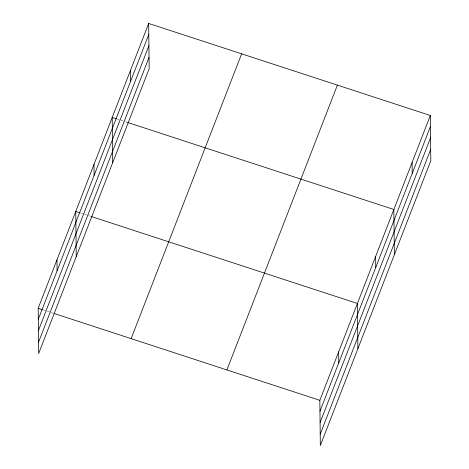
<?xml version="1.0" encoding="UTF-8"?>
<svg xmlns="http://www.w3.org/2000/svg" width="469" height="469" viewBox="0 0 469 469"><rect width="100%" height="100%" fill="white"/><g stroke="black" fill="none" stroke-linecap="round" stroke-linejoin="round"><path stroke-width="0.35" stroke-dasharray="2.35 1.76" d="M117.074 119.026L120.545 120.158M121.237 120.386L124.707 121.518M125.399 121.747L127.48 122.427M80.615 213.02L90.324 216.191M43.048 309.857L46.519 310.988M47.211 311.217L53.454 313.257"/><path stroke-width="0.7" d="M148.679 23.45L149.154 68.685L38.669 353.509L38.194 308.268L148.679 23.45L430.331 115.491L430.806 160.732L320.321 445.55L319.846 400.315L430.331 115.491M38.311 319.237L148.79 34.413M38.429 330.545L148.913 45.722M38.552 342.194L149.031 57.376M131.138 338.641L241.623 53.824M226.902 369.941L337.387 85.118M319.964 411.278L430.448 126.46M320.081 422.587L430.565 137.769M320.204 434.241L430.689 149.418M116.382 118.804L112.22 117.443L112.695 162.679M127.48 122.427L393.872 209.485L394.347 254.72M79.923 212.791L75.761 211.431L76.236 256.666M91.021 216.42L357.413 303.472L357.888 348.713M38.194 308.268L42.357 309.628M54.152 313.485L319.846 400.315M412.099 162.491L412.216 173.454M375.64 256.479L375.757 267.441M338.63 351.897L338.747 362.859M130.446 70.444L130.564 81.407M93.988 164.437L94.105 175.4M56.978 259.849L57.095 270.812"/></g></svg>
